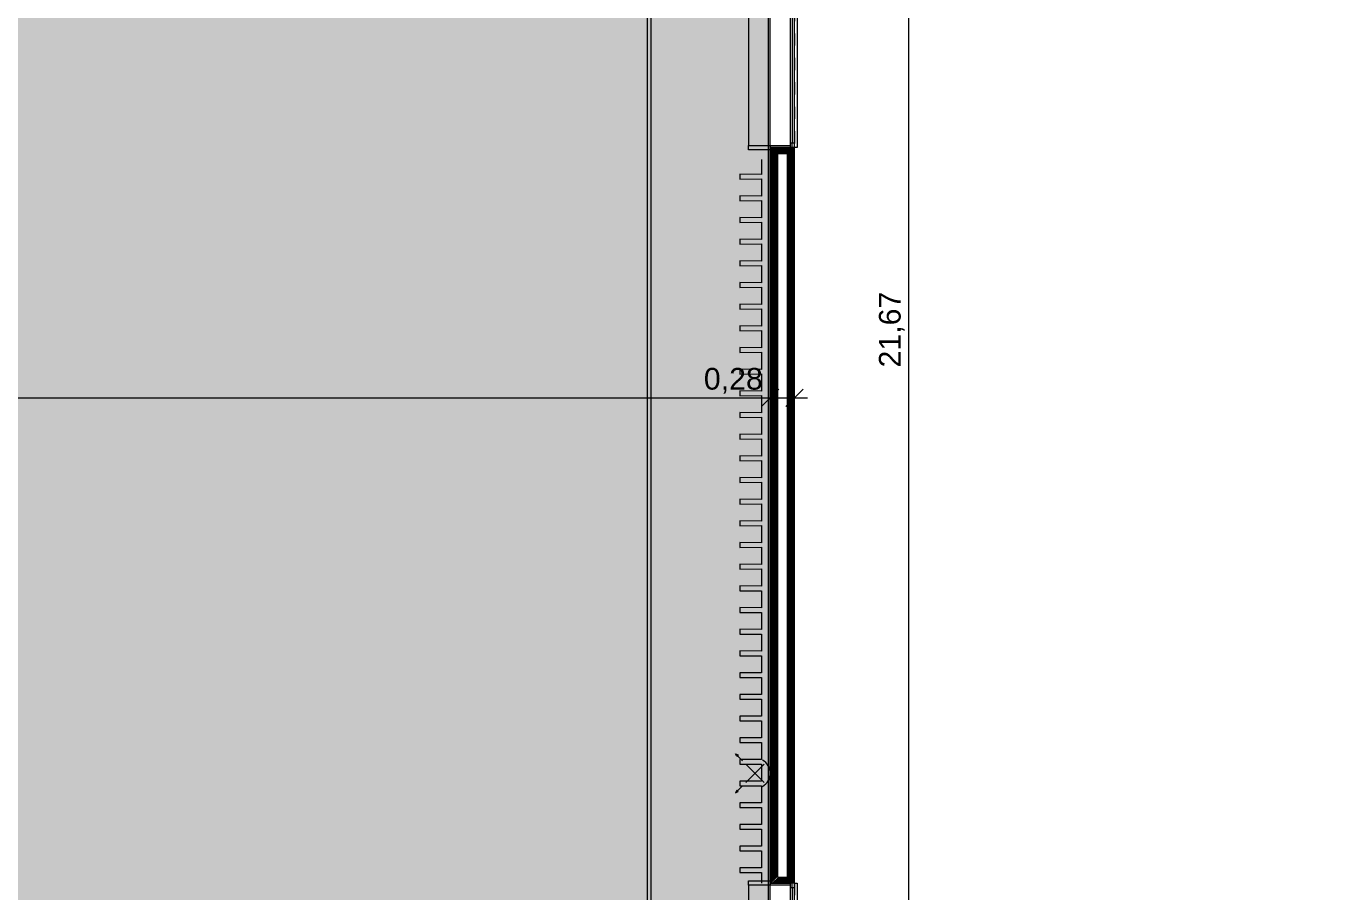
# Model space of a CAD drawing. Header units: millimetres. Extents: x -284281 to 1648660, y -821378 to -151356.
# Drawn here: x 429345 to 444506, y -224677 to -214693 of the extents above; entities that cross this region are included whole.
import ezdxf

# ---------------------------------------------------------------- set-up
doc = ezdxf.new("R2010")
doc.units = ezdxf.units.MM
doc.header["$MEASUREMENT"] = 0
doc.set_wipeout_variables(frame=1)
doc.linetypes.add('Traits', pattern=[282.222223, 141.111112, -141.111112])
doc.linetypes.add('Wipeout_Contour', pattern=[1000, 0, -1000])
for name, color, linetype in [('Cotations - 1_100', 7, 'Continuous'), ('Fenêtres ARCHICAD', 7, 'Continuous'), ('Nouveau_0', 7, 'Continuous'), ('Sols_ Dalles', 7, 'Continuous')]:
    doc.layers.add(name, color=color, linetype=linetype)
doc.styles.add('STYLE_GENERE_2', font='arial.ttf')
doc.dimstyles.new('STYLE_GENERE__1', dxfattribs={"dimtxt": 250, "dimasz": 190, "dimexe": 0.18, "dimexo": 0.0625, "dimgap": 0, "dimtad": 1, "dimtih": 1, "dimtoh": 1, "dimlfac": 0.001, "dimzin": 0, "dimdsep": 46, "dimtxsty": 'STYLE_GENERE_2', "dimblk": 'ARROWHEAD_6', "dimblk1": 'ARROWHEAD_6', "dimblk2": 'ARROWHEAD_6', "dimcen": 0.09, "dimse1": 1, "dimse2": 1, "dimclrd": 7, "dimclre": 7, "dimclrt": 7, "dimazin": 0, "dimtfac": 1, "dimtdec": 4, "dimtmove": 0, "dimatfit": 3, "dimfxl": 1, "dimtolj": 1, "dimtzin": 0, "dimarcsym": 0})
doc.dimstyles.new('STYLE_GENERE__2', dxfattribs={"dimtxt": 250, "dimasz": 190, "dimexe": 0.18, "dimexo": 0.0625, "dimgap": 0, "dimtad": 1, "dimlfac": 0.001, "dimzin": 0, "dimdsep": 46, "dimtxsty": 'STYLE_GENERE_2', "dimblk": 'ARROWHEAD_6', "dimblk1": 'ARROWHEAD_6', "dimblk2": 'ARROWHEAD_6', "dimcen": 0.09, "dimse1": 1, "dimse2": 1, "dimclrd": 7, "dimclre": 7, "dimclrt": 7, "dimazin": 0, "dimtfac": 1, "dimtdec": 4, "dimtmove": 0, "dimatfit": 3, "dimfxl": 1, "dimtolj": 1, "dimtzin": 0, "dimarcsym": 0})
pattern_1 = [(45, (0, 175), (-55.684659, 55.684659), [0, -52.5, 0, -78.75]), (110, (175, 175), (74.000794, 26.934086), [0, -38.5, 0, -66.5])]
pattern_2 = [(45, (0, 0), (-7.07106781, 7.07106781), [])]
pattern_3 = [(0, (0, 0), (0, 300), [])]

# ---------------------------------------------------------------- blocks, each defined once
blk = doc.blocks.new('Dalle_30_2', base_point=(380203, -171996))
at = {"layer": 'Sols_ Dalles', "linetype": 'Continuous', "lineweight": 0, "true_color": 0x2e271c}
blk.add_hatch(color=250, dxfattribs=at).paths.add_polyline_path([(380203, -171996), (380203, -230016), (380203, -260811), (415475, -260811), (415475, -260796), (415475, -258650), (415475, -258011), (415475, -222496), (405655, -222496), (405655, -218296), (415454, -218296), (415454, -204496), (412055, -204496), (412055, -201781), (412055, -189811), (436505, -189811), (436505, -253396), (436505, -253416), (437905, -253416), (437905, -253396), (437905, -188411), (410655, -188411), (410655, -200381), (410655, -205896), (414054, -205896), (414054, -216896), (404255, -216896), (404255, -223896), (414054, -223896), (414054, -258650), (414054, -259411), (382690, -259411), (381560, -259411), (381560, -231416), (381560, -173396), (462926, -173396), (462926, -253416), (464326, -253416), (464326, -171996)])
at = {"layer": 'Sols_ Dalles', "color": 250, "linetype": 'Continuous', "lineweight": 5, "true_color": 0x1f1f1f, "flags": 128}
for points in [[(415475, -258011), (415475, -222496), (405655, -222496), (405655, -218296), (415454, -218296), (415454, -204496), (412055, -204496), (412055, -201781), (412055, -189811), (436505, -189811), (436505, -253396)], [(437905, -253396), (437905, -188411), (410655, -188411), (410655, -200381), (410655, -205896), (414054, -205896), (414054, -216896), (404255, -216896), (404255, -223896), (414054, -223896), (414054, -258650)]]:
    blk.add_lwpolyline(points, dxfattribs=at)
blk = doc.blocks.new('Dalle_31_2', base_point=(360548, -295063))
at = {"linetype": 'Continuous', "lineweight": 0, "true_color": 0x6f6f6f}
h = blk.add_hatch(color=8, dxfattribs=at)
h.paths.add_polyline_path([(360548, -295063), (487920, -293827), (487920, -270903), (487463, -270903), (472886, -271041), (472886, -271062, 0.001346), (472886, -271073), (472897, -273095, -0.414214), (470908, -275106), (462184, -275106, -0.005189), (462131, -275116), (454148, -275196), (438771, -275253, -0.386553), (436573, -273475, -0.025189), (436562, -273329), (436569, -267730, -0.098562), (436800, -266944), (436817, -266952, -0.258849), (438655, -265606), (438653, -265587), (439337, -265587), (439337, -265687), (439337, -270687), (469237, -270687), (469237, -265687), (470908, -265687), (472605, -265687), (472605, -163738), (371863, -163738), (371863, -271041), (371883, -271041), (371883, -272001), (371883, -272001, -0.409427), (367883, -275935), (360548, -275935)])
h.paths.add_polyline_path([(377135, -260640), (373845, -260640), (373845, -248365), (373845, -243090), (373845, -242190), (377135, -242190)], flags=0)
h.paths.add_polyline_path([(380203, -193811), (380203, -171996), (431506, -171996), (464310, -171996), (464310, -262266), (464310, -262366), (438594, -262351), (437926, -262351), (436550, -262351), (436550, -189811), (412055, -189811), (412055, -201781), (412055, -204496), (415454, -204496), (415454, -208496), (415454, -218296), (405655, -218296), (405655, -222496), (415475, -222496), (415475, -260811), (380203, -260811), (380203, -230016)], flags=0)
h.paths.add_polyline_path([(381437, -269434, -0.090319), (381558, -268728, -0.201449), (382612, -267593, -0.104211), (383418, -267415), (384017, -267409, -0.104045), (384825, -267571, -0.238255), (385984, -268953, -0.055189), (386036, -269390), (386038, -269611), (386051, -270890), (385792, -271893, -0.267949), (384070, -272909), (383470, -272915, -0.193717), (382079, -272370, -0.070569), (381728, -271931, -0.131652), (381451, -270934)], flags=0)
h.paths.add_polyline_path([(392017, -273452), (392030, -267378, -0.380557), (394017, -265610), (394094, -265610), (394094, -270610), (409094, -270610), (409094, -265610), (414056, -265610, -0.414214), (415556, -267110), (415556, -273661, -0.345502), (413837, -275433), (394027, -275599, -0.415791), (392017, -273599)], flags=0)
h.paths.add_polyline_path([(424210, -271504, -0.134474), (423930, -270485), (423930, -268985, -0.414214), (425930, -266985), (426530, -266985, -0.414214), (428530, -268985), (428530, -270485, -0.12882), (428274, -271466, -0.270936), (426530, -272485), (425930, -272485, -0.26498)], flags=0)
at = {"color": 9, "linetype": 'Continuous', "lineweight": 5, "flags": 128}
blk.add_lwpolyline([(380203, -193811), (380203, -230016), (380203, -260811), (415475, -260811), (415475, -222496), (405655, -222496), (405655, -218296), (415454, -218296), (415454, -208496), (415454, -204496), (412055, -204496), (412055, -201781), (412055, -189811), (436550, -189811), (436550, -262351), (437926, -262351), (438594, -262351), (464310, -262366), (464310, -262266), (464310, -171996), (431506, -171996), (380203, -171996)], close=True, dxfattribs=at)
blk = doc.blocks.new('Fenêtre 25_2')
at = {"layer": 'Fenêtres ARCHICAD', "color": 7, "linetype": 'Continuous', "lineweight": 5}
for p, q in [((-775, 480), (-825, 480)), ((-825, 480), (-825, 230)), ((-775, 480), (775, 480)), ((-775, 230), (-775, 480)), ((825, 480), (775, 480)), ((775, 480), (775, 230)), ((825, 230), (825, 480)), ((-825, 230), (-775, 230)), ((-825, 230), (-800, 230)), ((-825, 230), (-800, 230)), ((-775, 230), (-800, 230)), ((-800, 230), (-800, 0)), ((-800, 215), (-800, 230)), ((-800, 215), (-800, 230)), ((-800, 145), (-800, 215)), ((-800, 145), (-800, 215)), ((-800, 145), (-800, 215)), ((-800, 145), (-800, 215)), ((-775, 0), (-775, 230)), ((800, 230), (775, 230)), ((775, 230), (775, 0)), ((775, 230), (825, 230)), ((800, 0), (800, 230)), ((800, 215), (800, 230)), ((800, 215), (800, 230)), ((800, 230), (825, 230)), ((800, 230), (825, 230)), ((800, 145), (800, 215)), ((800, 145), (800, 215)), ((800, 145), (800, 215)), ((800, 145), (800, 215)), ((-800, 0), (-775, 0)), ((775, 0), (800, 0)), ((-800, -20), (800, -20)), ((-800, -50), (-800, -83)), ((-800, -83), (800, -83)), ((800, -83), (800, -50))]:
    blk.add_line(p, q, dxfattribs=at)
at = {"layer": 'Fenêtres ARCHICAD', "color": 7, "linetype": 'Traits', "lineweight": 5}
blk.add_line((-800, -50), (800, -50), dxfattribs=at)
at = {"color": 254, "linetype": 'Wipeout_Contour', "lineweight": 0, "ltscale": 3003.33026}
blk.add_wipeout([(-750, 0), (-750, -50), (750, -50), (750, 0)], dxfattribs=at).dxf.layer = 'Fenêtres ARCHICAD'
at = {"layer": 'Fenêtres ARCHICAD', "color": 7, "linetype": 'Continuous', "lineweight": 5}
for p, q in [((-800, 35), (-800, 145)), ((-800, 35), (-800, 145)), ((-800, 35), (-800, 145)), ((-800, 35), (-800, 145)), ((-800, 0), (-800, 35)), ((-800, 0), (-800, 35)), ((-800, 0), (-750, 0)), ((-800, -35), (-800, 0)), ((-800, -35), (-800, 0)), ((-750, 0), (-750, -50)), ((-750, 0), (750, 0)), ((750, -50), (750, 0)), ((750, 0), (800, 0)), ((800, 35), (800, 145)), ((800, 35), (800, 145)), ((800, 35), (800, 145)), ((800, 35), (800, 145)), ((800, 0), (800, 35)), ((800, 0), (800, 35)), ((800, -35), (800, 0)), ((800, -35), (800, 0)), ((-800, -50), (-800, -35)), ((-800, -50), (-800, -35)), ((-750, -50), (-800, -50)), ((-750, -25), (750, -25)), ((750, -50), (-750, -50)), ((800, -50), (750, -50)), ((800, -50), (800, -35)), ((800, -50), (800, -35))]:
    blk.add_line(p, q, dxfattribs=at)
blk = doc.blocks.new('Mur_178_2', base_point=(437925, -253396))
at = {"color": 254, "linetype": 'Wipeout_Contour', "lineweight": 0, "ltscale": 1961007.202962534}
blk.add_wipeout([(437925, -224578), (437940, -224578), (437940, -216093), (437925, -216093)], dxfattribs=at)
at = {"linetype": 'Continuous', "lineweight": 5, "true_color": 0x5f5f5f}
h = blk.add_hatch(dxfattribs=at)
h.set_pattern_fill('ENDUIT_0002', color=251, style=0, pattern_type=2)
h.set_pattern_definition(pattern_1)
h.paths.add_polyline_path([(437925, -224578), (437940, -224578), (437940, -216093), (437925, -216093)])
at = {"color": 254, "linetype": 'Wipeout_Contour', "lineweight": 0, "ltscale": 1961158.106632218}
blk.add_wipeout([(437940, -216093), (437940, -224578), (438010, -224508), (438010, -216163)], dxfattribs=at)
at = {"linetype": 'Continuous', "lineweight": 5, "true_color": 0x5f5f5f}
h = blk.add_hatch(dxfattribs=at)
h.set_pattern_fill('BRIQUES_TERRE_CUITE__INT_94', color=251, style=0, pattern_type=2)
h.set_pattern_definition(pattern_2)
h.paths.add_polyline_path([(437940, -216093), (437940, -224578), (438010, -224508), (438010, -216163)])
at = {"color": 254, "linetype": 'Wipeout_Contour', "lineweight": 0, "ltscale": 1961478.748471183}
blk.add_wipeout([(438120, -216163), (438010, -216163), (438010, -224508), (438120, -224508)], dxfattribs=at)
at = {"color": 254, "linetype": 'Wipeout_Contour', "lineweight": 0, "ltscale": 1961954.152857976}
blk.add_wipeout([(438190, -224578), (438205, -224578), (438205, -216093), (438190, -216093)], dxfattribs=at)
at = {"linetype": 'Continuous', "lineweight": 5, "true_color": 0x5f5f5f}
h = blk.add_hatch(dxfattribs=at)
h.set_pattern_fill('ENDUIT_0002', color=251, style=0, pattern_type=2)
h.set_pattern_definition(pattern_1)
h.paths.add_polyline_path([(438190, -224578), (438205, -224578), (438205, -216093), (438190, -216093)])
at = {"color": 254, "linetype": 'Wipeout_Contour', "lineweight": 0, "ltscale": 1961802.276756692}
blk.add_wipeout([(438190, -216093), (438120, -216093), (438120, -224578), (438190, -224578)], dxfattribs=at)
at = {"linetype": 'Continuous', "lineweight": 5, "true_color": 0x5f5f5f}
h = blk.add_hatch(dxfattribs=at)
h.set_pattern_fill('BRIQUES_TERRE_CUITE__INT_94', color=251, style=0, pattern_type=2)
h.set_pattern_definition(pattern_2)
h.paths.add_polyline_path([(438190, -216093), (438120, -216093), (438120, -224578), (438190, -224578)])
at = {"color": 7, "linetype": 'Continuous', "lineweight": 5, "flags": 128}
blk.add_lwpolyline([(438205, -224578), (438205, -216093)], dxfattribs=at)
at = {"color": 254, "linetype": 'Wipeout_Contour', "lineweight": 0, "ltscale": 1953854.443360902}
blk.add_wipeout([(438010, -216163), (438120, -216163), (438120, -216093), (437940, -216093)], dxfattribs=at)
at = {"color": 254, "linetype": 'Wipeout_Contour', "lineweight": 0, "ltscale": 1968979.198904841}
blk.add_wipeout([(438010, -224508), (437940, -224578), (438120, -224578), (438120, -224508)], dxfattribs=at)
at = {"linetype": 'Continuous', "lineweight": 5, "true_color": 0x5f5f5f}
h = blk.add_hatch(dxfattribs=at)
h.set_pattern_fill('BRIQUES_TERRE_CUITE__INT_94', color=251, style=0, pattern_type=2)
h.set_pattern_definition(pattern_2)
h.paths.add_polyline_path([(438010, -216163), (438120, -216163), (438120, -216093), (437940, -216093)])
h = blk.add_hatch(dxfattribs=at)
h.set_pattern_fill('BRIQUES_TERRE_CUITE__INT_94', color=251, style=0, pattern_type=2)
h.set_pattern_definition(pattern_2)
h.paths.add_polyline_path([(438010, -224508), (437940, -224578), (438120, -224578), (438120, -224508)])
at = {"color": 7, "linetype": 'Continuous', "lineweight": 5}
for p, q in [((437925, -216093), (437925, -216118)), ((437940, -216093), (437925, -216093)), ((437940, -216093), (437940, -224578)), ((438010, -216093), (437940, -216093)), ((438010, -216093), (437940, -216093)), ((438120, -216093), (438010, -216093)), ((438120, -216093), (438010, -216093)), ((438010, -216163), (438010, -224508)), ((438010, -216163), (438120, -216163)), ((438155, -216093), (438120, -216093)), ((438120, -216163), (438120, -224508)), ((438190, -216093), (438155, -216093)), ((438190, -224578), (438190, -216093)), ((438205, -216093), (438190, -216093)), ((438010, -224508), (438120, -224508)), ((437925, -224553), (437925, -224578)), ((437940, -224578), (437925, -224578)), ((438010, -224578), (437940, -224578)), ((438010, -224578), (437940, -224578)), ((438120, -224578), (438010, -224578)), ((438120, -224578), (438010, -224578)), ((438155, -224578), (438120, -224578)), ((438190, -224578), (438155, -224578)), ((438205, -224578), (438190, -224578))]:
    blk.add_line(p, q, dxfattribs=at)
at = {"color": 7, "linetype": 'Continuous', "lineweight": 5, "flags": 128}
blk.add_lwpolyline([(437925, -216093), (437925, -224578)], dxfattribs=at)
at = {"layer": 'Fenêtres ARCHICAD', "color": 7, "linetype": 'Continuous', "lineweight": 5, "xscale": -1, "zscale": 1000, "rotation": 90}
for p in [(438155, -215293), (438155, -225378)]:
    blk.add_blockref('Fenêtre 25_2', p, dxfattribs=at)
blk = doc.blocks.new('Tôle profilée 25')
at = {"color": 7, "linetype": 'Continuous', "lineweight": 5}
for p, q in [((0, 8347.3), (0, 8176.5)), ((-250, 8177.5), (-250, 8150)), ((0, 8176.5), (-250, 8177.5)), ((-250, 8150), (-250, 8122.5)), ((-250, 8122.5), (0, 8123.5)), ((0, 8123.5), (0, 7926.5)), ((-250, 7927.5), (-250, 7900)), ((0, 7926.5), (-250, 7927.5)), ((-250, 7900), (-250, 7872.5)), ((-250, 7872.5), (0, 7873.5)), ((0, 7873.5), (0, 7676.5)), ((-250, 7677.5), (-250, 7650)), ((0, 7676.5), (-250, 7677.5)), ((-250, 7650), (-250, 7622.5)), ((-250, 7622.5), (0, 7623.5)), ((0, 7623.5), (0, 7426.5)), ((-250, 7427.5), (-250, 7400)), ((0, 7426.5), (-250, 7427.5)), ((-250, 7400), (-250, 7372.5)), ((-250, 7372.5), (0, 7373.5)), ((0, 7373.5), (0, 7176.5)), ((-250, 7177.5), (-250, 7150)), ((0, 7176.5), (-250, 7177.5)), ((-250, 7150), (-250, 7122.5)), ((-250, 7122.5), (0, 7123.5)), ((0, 7123.5), (0, 6926.5)), ((-250, 6927.5), (-250, 6900)), ((0, 6926.5), (-250, 6927.5)), ((-250, 6900), (-250, 6872.5)), ((-250, 6872.5), (0, 6873.5)), ((0, 6873.5), (0, 6676.5)), ((-250, 6677.5), (-250, 6650)), ((0, 6676.5), (-250, 6677.5)), ((-250, 6650), (-250, 6622.5)), ((-250, 6622.5), (0, 6623.5)), ((0, 6623.5), (0, 6426.5)), ((-250, 6427.5), (-250, 6400)), ((0, 6426.5), (-250, 6427.5)), ((-250, 6400), (-250, 6372.5)), ((-250, 6372.5), (0, 6373.5)), ((0, 6373.5), (0, 6176.5)), ((-250, 6177.5), (-250, 6150)), ((0, 6176.5), (-250, 6177.5)), ((-250, 6150), (-250, 6122.5)), ((-250, 6122.5), (0, 6123.5)), ((0, 6123.5), (0, 5926.5)), ((-250, 5927.5), (-250, 5900)), ((0, 5926.5), (-250, 5927.5)), ((-250, 5900), (-250, 5872.5)), ((-250, 5872.5), (0, 5873.5)), ((0, 5873.5), (0, 5676.5)), ((-250, 5677.5), (-250, 5650)), ((0, 5676.5), (-250, 5677.5)), ((-250, 5650), (-250, 5622.5)), ((-250, 5622.5), (0, 5623.5)), ((0, 5623.5), (0, 5426.5)), ((-250, 5427.5), (-250, 5400)), ((0, 5426.5), (-250, 5427.5)), ((-250, 5400), (-250, 5372.5)), ((-250, 5372.5), (0, 5373.5)), ((0, 5373.5), (0, 5176.5)), ((-250, 5177.5), (-250, 5150)), ((0, 5176.5), (-250, 5177.5)), ((-250, 5150), (-250, 5122.5)), ((-250, 5122.5), (0, 5123.5)), ((0, 5123.5), (0, 4926.5)), ((-250, 4927.5), (-250, 4900)), ((0, 4926.5), (-250, 4927.5)), ((-250, 4900), (-250, 4872.5)), ((-250, 4872.5), (0, 4873.5)), ((0, 4873.5), (0, 4676.5)), ((-250, 4677.5), (-250, 4650)), ((0, 4676.5), (-250, 4677.5)), ((-250, 4650), (-250, 4622.5)), ((-250, 4622.5), (0, 4623.5)), ((0, 4623.5), (0, 4426.5)), ((-250, 4427.5), (-250, 4400)), ((0, 4426.5), (-250, 4427.5)), ((-250, 4400), (-250, 4372.5)), ((-250, 4372.5), (0, 4373.5)), ((0, 4373.5), (0, 4176.5)), ((-250, 4177.5), (-250, 4150)), ((0, 4176.5), (-250, 4177.5)), ((-250, 4150), (-250, 4122.5)), ((-250, 4122.5), (0, 4123.5)), ((0, 4123.5), (0, 3926.5)), ((-250, 3927.5), (-250, 3900)), ((0, 3926.5), (-250, 3927.5)), ((-250, 3900), (-250, 3872.5)), ((-250, 3872.5), (0, 3873.5)), ((0, 3873.5), (0, 3676.5)), ((-250, 3677.5), (-250, 3650)), ((0, 3676.5), (-250, 3677.5)), ((-250, 3650), (-250, 3622.5)), ((-250, 3622.5), (0, 3623.5)), ((0, 3623.5), (0, 3426.5)), ((-250, 3427.5), (-250, 3400)), ((0, 3426.5), (-250, 3427.5)), ((-250, 3400), (-250, 3372.5)), ((-250, 3372.5), (0, 3373.5)), ((0, 3373.5), (0, 3176.5)), ((-250, 3177.5), (-250, 3150)), ((0, 3176.5), (-250, 3177.5)), ((-250, 3150), (-250, 3122.5)), ((-250, 3122.5), (0, 3123.5)), ((0, 3123.5), (0, 2926.5)), ((-250, 2927.5), (-250, 2900)), ((0, 2926.5), (-250, 2927.5)), ((-250, 2900), (-250, 2872.5)), ((-250, 2872.5), (0, 2873.5)), ((0, 2873.5), (0, 2676.5)), ((-250, 2677.5), (-250, 2650)), ((0, 2676.5), (-250, 2677.5)), ((-250, 2650), (-250, 2622.5)), ((-250, 2622.5), (0, 2623.5)), ((0, 2623.5), (0, 2426.5)), ((-250, 2427.5), (-250, 2400)), ((0, 2426.5), (-250, 2427.5)), ((-250, 2400), (-250, 2372.5)), ((-250, 2372.5), (0, 2373.5)), ((0, 2373.5), (0, 2176.5)), ((-250, 2177.5), (-250, 2150)), ((0, 2176.5), (-250, 2177.5)), ((-250, 2150), (-250, 2122.5)), ((-250, 2122.5), (0, 2123.5)), ((0, 2123.5), (0, 1926.5)), ((-250, 1927.5), (-250, 1900)), ((0, 1926.5), (-250, 1927.5)), ((-250, 1900), (-250, 1872.5)), ((-250, 1872.5), (0, 1873.5)), ((0, 1873.5), (0, 1676.5)), ((-250, 1677.5), (-250, 1650)), ((0, 1676.5), (-250, 1677.5)), ((-250, 1650), (-250, 1622.5)), ((-250, 1622.5), (0, 1623.5)), ((0, 1623.5), (0, 1426.5)), ((-250, 1427.5), (-250, 1400)), ((0, 1426.5), (-250, 1427.5)), ((-250, 1400), (-250, 1372.5)), ((-250, 1372.5), (0, 1373.5)), ((0, 1373.5), (0, 1176.5)), ((-250, 1177.5), (-250, 1150)), ((0, 1176.5), (-250, 1177.5)), ((-250, 1150), (-250, 1122.5)), ((-250, 1122.5), (0, 1123.5)), ((0, 1123.5), (0, 926.5)), ((-250, 927.5), (-250, 900)), ((0, 926.5), (-250, 927.5)), ((-250, 900), (-250, 872.5)), ((-250, 872.5), (0, 873.5)), ((0, 873.5), (0, 676.5)), ((-250, 677.5), (-250, 650)), ((0, 676.5), (-250, 677.5)), ((-250, 650), (-250, 622.5)), ((-250, 622.5), (0, 623.5)), ((0, 623.5), (0, 426.5)), ((-250, 427.5), (-250, 400)), ((0, 426.5), (-250, 427.5)), ((-250, 400), (-250, 372.5)), ((-250, 372.5), (0, 373.5)), ((0, 373.5), (0, 176.5)), ((-250, 177.5), (-250, 150)), ((0, 176.5), (-250, 177.5)), ((-250, 150), (-250, 122.5)), ((-250, 122.5), (0, 123.5)), ((0, 123.5), (0, 0))]:
    blk.add_line(p, q, dxfattribs=at)
blk = doc.blocks.new('Projecteur lumineux 25')
at = {"linetype": 'Continuous', "lineweight": 5, "true_color": 0x072a91}
h = blk.add_hatch(dxfattribs=at)
h.set_pattern_fill('_USER_0002', color=164, style=0, pattern_type=2)
h.set_pattern_definition(pattern_3)
h.paths.add_polyline_path([(195, 211), (211, 195), (225, 225)])
h = blk.add_hatch(dxfattribs=at)
h.set_pattern_fill('_USER_0002', color=164, style=0, pattern_type=2)
h.set_pattern_definition(pattern_3)
h.paths.add_polyline_path([(195, -211), (225, -225), (211, -195)])
at = {"color": 7, "linetype": 'Continuous', "lineweight": 5}
for p, q in [((144, 144), (203, 203)), ((106, 106), (-106, -106)), ((106, -106), (-106, 106)), ((144, -144), (203, -203))]:
    blk.add_line(p, q, dxfattribs=at)
at = {"color": 7, "linetype": 'Continuous', "lineweight": 5, "flags": 128}
for points in [[(195, 211), (211, 195), (225, 225)], [(195, -211), (211, -195), (225, -225)]]:
    blk.add_lwpolyline(points, close=True, dxfattribs=at)
at = {"color": 7, "linetype": 'Continuous', "lineweight": 5}
blk.add_arc((0, 0), 175, 120, 240, dxfattribs=at)
blk = doc.blocks.new('*D1036')
at = {"layer": 'Cotations - 1_100', "color": 7, "linetype": 'Continuous', "lineweight": 5, "transparency": 16777216}
for p, q in [((414175, -218881), (413975, -219081)), ((414075, -219169), (414075, -218794)), ((438025, -218881), (437825, -219081)), ((437925, -219169), (437925, -218794)), ((414075, -218981), (437925, -218981))]:
    blk.add_line(p, q, dxfattribs=at)
at = {"layer": 'Cotations - 1_100', "color": 7, "lineweight": 5, "transparency": 16777216, "char_height": 250, "attachment_point": 7, "style": 'STYLE_GENERE_2'}
for s, insert in [('\\A1;{\\pql;\\fArial|b0|i0|c0|p38;23,85}', (425240, -218931)), ('\\A1;{\\pql;\\fArial|b0|i0|c0|p38;0,28}', (437160, -218931))]:
    blk.add_mtext(s, dxfattribs=dict(at, insert=insert))
blk = doc.blocks.new('ARROWHEAD_6')
at = {"color": 0, "linetype": 'Continuous', "lineweight": 0}
for p, q in [((0, 0), (-1, 0)), ((-0.5, -0.5), (0.5, 0.5))]:
    blk.add_line(p, q, dxfattribs=at)
blk = doc.blocks.new('*D1037')
at = {"layer": 'Cotations - 1_100', "color": 7, "linetype": 'Continuous', "lineweight": 5, "transparency": 16777216}
for p, q in [((438025, -218881), (437825, -219081)), ((437925, -219169), (437925, -218794)), ((438105, -219081), (438305, -218881)), ((438205, -219169), (438205, -218794)), ((437925, -218981), (438205, -218981)), ((438205, -218981), (438355, -218981))]:
    blk.add_line(p, q, dxfattribs=at)
blk = doc.blocks.new('*D1133')
at = {"layer": 'Cotations - 1_100', "color": 7, "linetype": 'Continuous', "lineweight": 5, "transparency": 16777216}
for p, q in [((439626, -207136), (439426, -206936)), ((439713, -207036), (439338, -207036)), ((439526, -228702), (439526, -207036)), ((439426, -228602), (439626, -228802)), ((439713, -228702), (439338, -228702))]:
    blk.add_line(p, q, dxfattribs=at)
at = {"layer": 'Cotations - 1_100', "color": 7, "lineweight": 5, "transparency": 16777216, "char_height": 250, "attachment_point": 7, "rotation": 90, "style": 'STYLE_GENERE_2'}
for s, insert in [('\\A1;{\\pql;\\fArial|b0|i0|c0|p38;0,10}', (439476, -207801)), ('\\A1;{\\pql;\\fArial|b0|i0|c0|p38;21,67}', (439476, -218629))]:
    blk.add_mtext(s, dxfattribs=dict(at, insert=insert))

msp = doc.modelspace()

# ---------------------------------------------------------------- block references
at = {"color": 9, "linetype": 'Continuous', "lineweight": 5}
msp.add_blockref('Dalle_31_2', (360547.96118, -295062.57111), dxfattribs=at)
at = {"layer": 'Sols_ Dalles', "color": 250, "linetype": 'Continuous', "lineweight": 5, "true_color": 0x1f1f1f}
msp.add_blockref('Dalle_30_2', (380202.95244, -171995.57011), dxfattribs=at)

# ---------------------------------------------------------------- dimensions: what is measured, and where the dimension line sits
at = {"layer": 'Cotations - 1_100', "color": 7, "linetype": 'Continuous', "lineweight": 5}
dim = msp.add_linear_dim(base=(439525.87264, -207035.75355), p1=(439502.69272, -228701.76301), p2=(439502.69272, -207035.75355), angle=90, dimstyle='STYLE_GENERE__2', dxfattribs=at)
dim.commit()
dim.dimension.update_dxf_attribs({"geometry": '*D1133', "text_midpoint": (439350.87264, -218208.75832), "dimtype": 160, "text_rotation": 90})

# ---------------------------------------------------------------- next in the draw order: block references
at = {"color": 7, "lineweight": 5}
msp.add_blockref('Mur_178_2', (437925.06106, -253395.57129), dxfattribs=at)

# ---------------------------------------------------------------- next in the draw order: linework, layer by layer
at = {"layer": 'Nouveau_0', "color": 7, "linetype": 'Continuous', "lineweight": 5}
msp.add_lwpolyline([(462925.55265, -173395.57011), (462925.55265, -253395.57011), (437925.55265, -253395.57011), (437925.55265, -173395.57011)], close=True, dxfattribs=at)

# ---------------------------------------------------------------- next in the draw order: block references
at = {"color": 7, "linetype": 'Continuous', "lineweight": 5, "zscale": 1000}
msp.add_blockref('Tôle profilée 25', (437825.06106, -224577.55622), dxfattribs=at)
at = {"color": 7, "linetype": 'Continuous', "lineweight": 5, "zscale": 1000, "rotation": 180}
msp.add_blockref('Projecteur lumineux 25', (437750.06106, -223310.57129), dxfattribs=at)

# ---------------------------------------------------------------- next in the draw order: dimensions: what is measured, and where the dimension line sits
at = {"layer": 'Cotations - 1_100', "color": 7, "linetype": 'Continuous', "lineweight": 5}
for base, p1, p2, picture, middle in [((437925.06106, -218981.33933), (414074.56106, -216895.57011), (437925.06106, -213397.87577), '*D1036', (425659.81102, -218806.33933)), ((438205.06106, -218981.33933), (437925.06106, -213397.87577), (438205.06106, -213397.84995), '*D1037', (437484.62231, -218806.33933))]:
    dim = msp.add_linear_dim(base=base, p1=p1, p2=p2, dimstyle='STYLE_GENERE__1', dxfattribs=at)
    dim.commit()
    dim.dimension.update_dxf_attribs({"geometry": picture, "text_midpoint": middle, "dimtype": 160})

doc.saveas('drawing.dxf')
